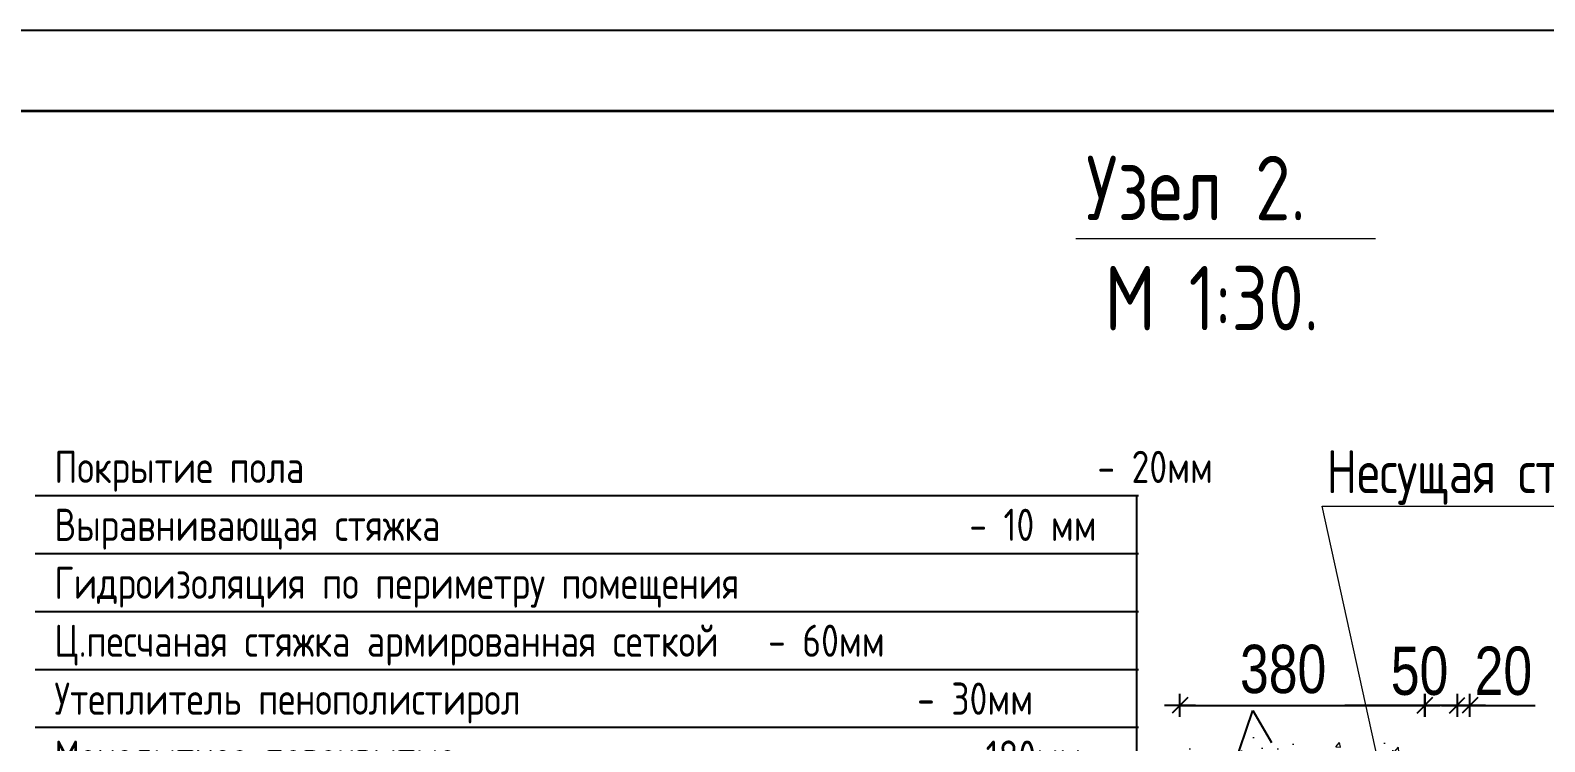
# Model space of a CAD drawing. Extents: x -12289450 to -10763036, y -7834513 to -6150123.
# Drawn here: x -11152617 to -11145567, y -7675577 to -7672261 of the extents above; entities that cross this region are included whole.
import ezdxf

# ---------------------------------------------------------------- set-up
doc = ezdxf.new("R2010")
doc.units = 0
doc.header["$LTSCALE"] = 25
for name, color, linetype in [('004-ВСПЛИНИИ', 15, 'Continuous'), ('008-ШТРИХОВКА', 252, 'Continuous'), ('Annotation - Text', 7, 'Continuous'), ('ArchiCAD', 7, 'Continuous'), ('EEE', 7, 'Continuous'), ('Новое', 51, 'Continuous')]:
    doc.layers.add(name, color=color, linetype=linetype)
doc.layers.add('тонкий', color=114, linetype='Continuous', lineweight=20)
doc.layers.add('штриховка', color=252, linetype='Continuous', lineweight=9)
doc.styles.add('GOST 2.304', font='cs_gost2304.shx')
doc.styles.add('TXT0', font='txt', dxfattribs={"width": 0.8})

# ---------------------------------------------------------------- blocks, each defined once
blk = doc.blocks.new('A8MITTA', base_point=(3180, 3140))
for p, q in [((3180, 3155), (3180, 3125)), ((3160, 3140), (3200, 3140)), ((3170, 3130), (3190, 3150))]:
    blk.add_line(p, q)

msp = doc.modelspace()

# ---------------------------------------------------------------- hatches: boundary and pattern name
at = {"layer": 'штриховка'}
h = msp.add_hatch(dxfattribs=at)
h.set_pattern_fill('AR-CONC', color=256, scale=1.5, style=0)
h.set_pattern_definition([(50, (-11310503.66, -7729771.92), (273.277, -23.90863), [28.575, -314.325]), (355, (-11310503.66, -7729771.92), (-52.86513, 286.58527), [22.86, -251.46088]), (100.45144, (-11310480.9, -7729773.9), (220.41187, 262.67663), [24.285, -267.13537]), (46.1842, (-11310503.66, -7729695.72), (406.61856, -63.0635), [42.8625, -471.4875]), (96.63556, (-11310469.78, -7729700.97), (356.1062, 371.1392), [36.4275, -400.7034]), (351.18415, (-11310503.66, -7729695.7), (356.1062, 371.1392), [34.29, -377.1896]), (21, (-11310465.56, -7729714.77), (227.4216, -153.3978), [28.575, -314.325]), (326, (-11310465.56, -7729714.77), (92.70304, 276.28195), [22.86, -251.46]), (71.45144, (-11310446.6, -7729727.55), (320.12463, 122.88415), [24.285, -267.1349]), (37.5, (-11310503.66, -7729771.92), (4.632905, 126.83256), [0, -248.412, 0, -255.27, 0, -252.4125]), (7.5, (-11310503.66, -7729771.92), (100.22949, 150.27086), [0, -145.542, 0, -242.697, 0, -96.2025]), (327.5, (-11310588.62, -7729771.92), (203.38589, -8.593116), [0, -95.25, 0, -297.18, 0, -394.335]), (317.5, (-11310626.72, -7729771.92), (222.19377, 38.13974), [0, -123.825, 0, -197.358, 0, -280.035])])
h.paths.add_polyline_path([(-11147264.5, -7677278.5), (-11146124.5, -7677278.5), (-11146124.5, -7676528.5), (-11147264.5, -7676528.5)])
h.paths.add_polyline_path([(-11147264.5, -7678043.5), (-11146124.5, -7678043.6), (-11146124.4, -7677293.6), (-11147264.5, -7677293.6)])
h.paths.add_polyline_path([(-11146925.3, -7675431.3), (-11147017.6, -7675701.9), (-11146872.1, -7675522.3)])
h.paths.add_polyline_path([(-11146838.4, -7675579.8), (-11147033.1, -7675679.5), (-11147101.9, -7675579.8), (-11147264.5, -7675579.8), (-11147264.5, -7676513.5), (-11146124.5, -7676513.5), (-11146124.4, -7675579.8)])

# ---------------------------------------------------------------- linework, layer by layer
at = {"lineweight": 13, "ltscale": 20}
for p, q in [((-11146296.1, -7675877.9), (-11146602.3, -7674478.8)), ((-11146602.3, -7674478.8), (-11143648.9, -7674478.8))]:
    msp.add_line(p, q, dxfattribs=at)
at = {"layer": '004-ВСПЛИНИИ', "color": 7}
msp.add_line((-11146925.3, -7675431.3), (-11146838.4, -7675579.8), dxfattribs=at)
msp.add_lwpolyline([(-11147017.6, -7675701.9), (-11146925.3, -7675431.3)], dxfattribs=at)
at = {"layer": '008-ШТРИХОВКА', "ltscale": 3}
for p, q in [((-11147260.9, -7675407.1), (-11146128.1, -7675407.1)), ((-11146124.5, -7675407.1), (-11146497.1, -7675407.1)), ((-11145978.1, -7675407.1), (-11146120.9, -7675407.1)), ((-11145978.1, -7675407.1), (-11145981.7, -7675407.1)), ((-11145910.9, -7675407.1), (-11145610.3, -7675407.1))]:
    msp.add_line(p, q, dxfattribs=at)
at = {"layer": 'ArchiCAD', "color": 7, "linetype": 'Continuous', "lineweight": 35}
msp.add_lwpolyline([(-11171018.9, -7672636.3), (-11141394, -7672636.3), (-11141394, -7694161.2), (-11171018.9, -7694161.2)], close=True, dxfattribs=at)
msp.add_lwpolyline([(-11171018.9, -7672636.3), (-11141394, -7672636.3), (-11141394, -7694161.2), (-11171018.9, -7694161.2)], close=True, dxfattribs=at)
at = {"layer": 'EEE', "lineweight": 15}
msp.add_line((-11147749.4, -7673231.7), (-11146354.7, -7673231.7), dxfattribs=at)
at = {"layer": 'Новое', "color": 7, "linetype": 'Continuous'}
msp.add_lwpolyline([(-11172518.9, -7672261.3), (-11141019, -7672261.3), (-11141019, -7694536.2), (-11172518.9, -7694536.2)], close=True, dxfattribs=at)
msp.add_lwpolyline([(-11172518.9, -7672261.3), (-11141019, -7672261.3), (-11141019, -7694536.2), (-11172518.9, -7694536.2)], close=True, dxfattribs=at)
at = {"layer": 'тонкий', "lineweight": 25, "ltscale": 2}
for p, q in [((-11147457.9, -7674430.9), (-11152594.6, -7674430.9)), ((-11147466.1, -7675780.9), (-11147466.1, -7674430.9)), ((-11147457.9, -7674700.9), (-11152594.6, -7674700.9)), ((-11147457.9, -7674970.9), (-11152594.6, -7674970.9)), ((-11147457.9, -7675240.9), (-11152594.6, -7675240.9)), ((-11147457.9, -7675510.9), (-11152594.6, -7675510.9))]:
    msp.add_line(p, q, dxfattribs=at)

# ---------------------------------------------------------------- block references
at = {"layer": '008-ШТРИХОВКА', "ltscale": 3, "xscale": 3.6, "yscale": 3.6, "zscale": 3.6, "rotation": 180}
for p in [(-11147264.5, -7675407.1), (-11146124.5, -7675407.1), (-11145914.5, -7675407.1)]:
    msp.add_blockref('A8MITTA', p, dxfattribs=at)
at = {"layer": '008-ШТРИХОВКА', "ltscale": 3, "xscale": 3.6, "yscale": 3.6, "zscale": 3.6}
for p in [(-11146124.5, -7675407.1), (-11145974.5, -7675407.1), (-11145974.5, -7675407.1)]:
    msp.add_blockref('A8MITTA', p, dxfattribs=at)

# ---------------------------------------------------------------- texts
at = {"lineweight": 25, "ltscale": 20, "style": 'GOST 2.304'}
msp.add_text('Несущая стена здания', height=200, dxfattribs=at).set_placement((-11146582.6, -7674418.2))
at = {"layer": '008-ШТРИХОВКА', "ltscale": 3, "char_height": 225, "attachment_point": 5, "style": 'TXT0'}
for s, insert in [('\\A1;380', (-11146784.2, -7675238.9)), ('\\A1;50', (-11146149.2, -7675247.3)), ('\\A1;20', (-11145758.8, -7675247.3))]:
    msp.add_mtext(s, dxfattribs=dict(at, insert=insert))
at = {"layer": 'Annotation - Text', "color": 0, "lineweight": 25, "style": 'GOST 2.304'}
for s, p in [('Узел 2.', (-11147702, -7673146.4)), ('М 1:30.', (-11147615.5, -7673659.6))]:
    msp.add_text(s, height=300, dxfattribs=at).set_placement(p)
at = {"layer": 'тонкий', "lineweight": 25, "ltscale": 2, "style": 'GOST 2.304'}
for s, p in [('Покрытие пола                                                - 20мм   ', (-11152504.6, -7674370.9)), ('Выравнивающая стяжка                                - 10 мм', (-11152504.6, -7674640.9)), ('Гидроизоляция по периметру помещения', (-11152504.6, -7674910.9)), ('Ц.песчаная стяжка армированная сеткой   - 60мм', (-11152504.6, -7675180.9)), ('Утеплитель пенополистирол                        - 30мм', (-11152504.6, -7675450.9)), ('Монолитное перекрытие                              - 180мм', (-11152504.6, -7675720.9))]:
    msp.add_text(s, height=150, dxfattribs=at).set_placement(p)

doc.saveas('drawing.dxf')
